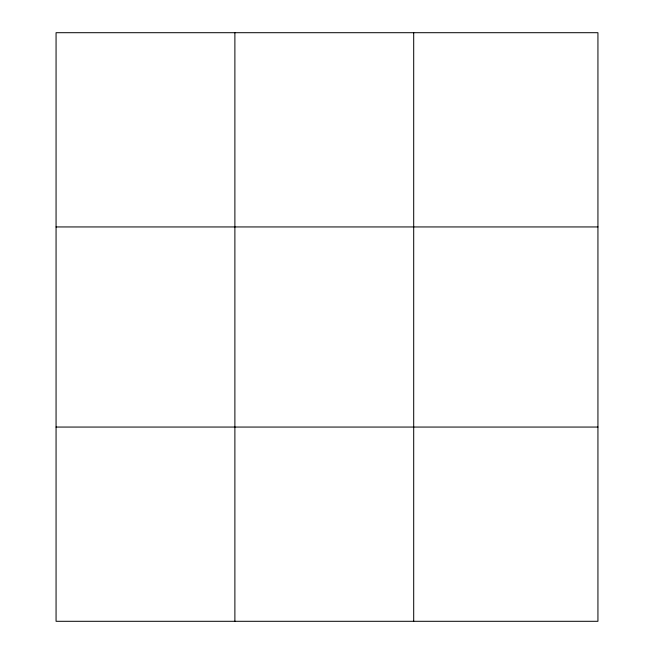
<?xml version="1.0" encoding="UTF-8"?>
<svg xmlns="http://www.w3.org/2000/svg" width="654" height="654" viewBox="0 0 654 654"><rect width="100%" height="100%" fill="white"/><g stroke="black" fill="none" stroke-linecap="round" stroke-linejoin="round"><path stroke-width="0.98" d="M234.884 32.7L234.884 621.3M413.696 32.7L413.696 621.3M597.936 226.938L597.936 32.7L56.064 32.7L56.064 621.3L597.936 621.3L597.936 226.938L56.064 226.938M56.064 427.062L597.936 427.062"/></g></svg>
